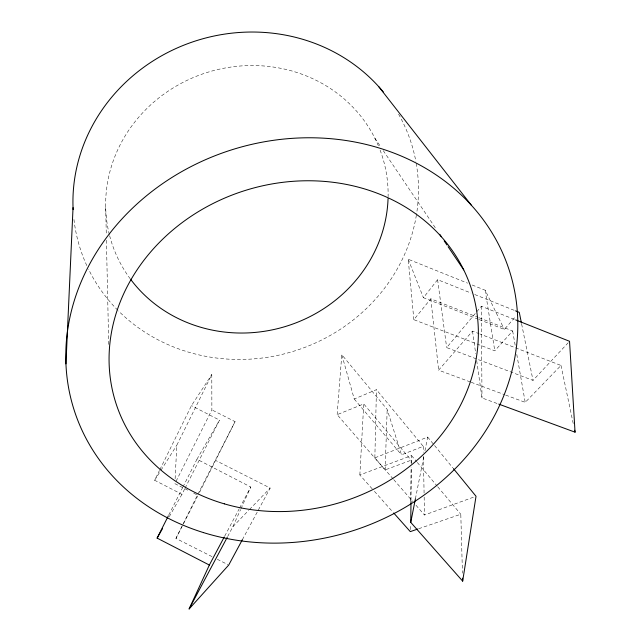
<?xml version="1.0" encoding="UTF-8"?>
<svg xmlns="http://www.w3.org/2000/svg" width="641" height="641" viewBox="0 0 641 641"><rect width="100%" height="100%" fill="white"/><g stroke="black" fill="none" stroke-linecap="round" stroke-linejoin="round"><path stroke-width="0.48" stroke-dasharray="3.21 2.4" d="M410.32 529.634L410.384 524.675M410.673 500.869L411.089 467.145M411.137 463.179L411.169 460.198L363.735 403.926L337.15 414.647L385.137 469.909L411.169 460.198M411.001 500.445L411.402 467.553M411.45 463.571L411.546 455.599L359.849 474.965L373.783 490.621M393.133 478.923L374.849 457.866L376.435 389.664L354.233 399.006L341.789 354.721L387.18 409.439L401.498 454.822L423.228 446.328L376.435 389.664M385.137 469.909L387.18 409.439M175.121 478.723L176.828 445.175L211.794 374.552L211.875 409.879L175.77 481.88M359.849 474.965L363.735 403.926M337.15 414.647L341.789 354.721M415.408 498.834L423.965 455.695M424.935 450.791L427.659 437.066L374.849 457.866M227.683 536.469L232.859 526.742L240.591 509.587M241 508.69L250.767 487.016L196.963 459.236L183.086 486.711M184.632 489.051L181.956 494.355L154.649 480.261L159.465 470.486M159.905 469.597L191.459 405.633L211.794 374.552M199.519 492.408L235.063 421.634L211.875 409.879M212.011 556.612L175.938 538.424L197.452 495.06L193.109 492.873M168.759 515.06L182.637 487.593M185.081 488.17L219.526 420.127L191.459 405.633M197.901 494.179L235.063 421.634M175.938 538.424L197.708 495.95M224.711 536.116L239.133 508.938M239.598 508.065L250.767 487.016M242.386 539.674L270.173 488.049L215.849 460.55M169.288 516.654L181.956 494.355M196.963 459.236L219.526 420.127M154.649 480.261L160.458 471.071M160.987 470.238L176.828 445.175M478.29 319.226L423.421 297.688L437.611 279.684L471.015 293.041M479.172 317.8L512.656 330.964L494.772 350.811L413.846 319.691L430.8 298.786L478.242 317.431M568.19 342.743L533.008 380.393L446.665 347.606L481.351 306.278L514.771 319.547M470.286 381.94L438.628 370.178L472.513 331.133L479.027 333.657M479.22 319.595L504.323 329.45L516.021 316.061M232.859 526.742L248.748 510.26M249.445 509.547L270.173 488.049M505.669 395.088L525.219 402.356L560.987 365.466L479.965 334.017M415.993 505.252L424.486 515.027L474.148 496.951M418.709 528.721L460.799 514.242L462.449 573.15M476.696 360.603L482 397.941L498.746 404.102M471.215 382.284L504.739 394.744M474.725 294.523L515.556 310.853M413.846 319.691L408.213 259.244L467.569 283.146M472.201 285.013L485.189 290.245L504.323 329.45M217.291 559.281L227.843 564.601M174.873 483.659L187.901 490.237M374.448 491.367L393.037 512.239M393.79 479.676L412.732 501.494M354.233 399.006L401.498 454.822M411.546 455.599L416.658 461.688M417.299 462.449L437.13 486.062M437.771 486.823L460.799 514.242M427.659 437.066L433.941 444.75M434.566 445.519L452.786 467.818M374.881 138.192L381.026 147.302M383.262 150.619L436.361 229.31M408.213 259.244L423.421 297.688M560.987 365.466L573.623 425.408M521.622 324.009L533.008 380.393M512.656 330.964L515.236 345.635M516.79 354.433L525.219 402.356M485.189 290.245L494.772 350.811M472.513 331.133L475.718 353.728M437.611 279.684L446.665 347.606M430.8 298.786L438.628 370.178M105.693 207.396L106.31 235.271M106.414 240.255L108.722 344.802M423.228 446.328L423.332 452.306M423.405 456.288L424.086 493.129M424.158 497.112L424.486 515.027M481.351 306.278L482 397.941M416.209 163.327A173.719 162.71 -17.3 0 1 416.538 214.142M416.378 215.128A173.719 162.71 -17.3 0 1 295.749 350.571A173.719 162.71 -17.3 0 1 118.537 310.989M117.832 310.284A173.719 162.71 -17.3 0 1 88.498 269.172M86.799 265.59A173.719 162.71 -17.3 0 1 73.747 217.668M398.606 114.178A173.719 162.71 -17.3 0 1 415.865 161.404M380.097 150.09A142.022 132.919 -17.4 0 1 388.101 196.675M130.259 278.835A142.022 132.919 -17.4 0 1 109.587 235.511M109.347 234.566A142.022 132.919 -17.4 0 1 205.272 73.05A142.022 132.919 -17.4 0 1 378.615 146.364"/><path stroke-width="0.96" d="M453.411 468.587L476.023 496.27L462.674 581.139L410.745 522.367L410.993 501.438M65.951 363.888L73.042 207.62M410.745 522.367L415.408 498.834M242.386 539.674L228.725 565.042L189.127 608.95L209.351 565.05L224.246 536.99M209.351 565.05L157.117 538.103L168.311 515.949M189.127 608.95L227.218 537.35M157.117 538.103L162.477 528.665M417.78 529.041L410.296 531.621L393.702 512.984M498.746 404.102L575.049 432.178L569.545 341.292L515.701 319.915M515.556 310.853L519.266 312.343L521.429 323.032M378.815 86.743L471.335 205.184M439.718 234.277L441.393 236.761M444.189 240.904L446.977 245.046M448.099 246.705L463.747 269.893M574.648 430.247L575.049 432.178M462.594 578.142L462.674 581.139M73.13 209.623A173.719 162.71 -17.3 0 1 186.755 44.037A173.719 162.71 -17.3 0 1 383.374 92.032M388.053 198.646A142.022 132.919 -17.4 0 1 286.848 326.053A142.022 132.919 -17.4 0 1 130.852 279.628M203.526 532.615A228.517 199.864 -17.7 0 0 516.117 300.148A228.517 199.864 -17.7 0 0 155.747 188.55A228.517 199.864 -17.7 0 0 203.526 532.615M224.342 503.858A186.707 163.078 -17.7 0 0 476.6 310.548A186.707 163.078 -17.7 0 0 180.217 224.07A186.707 163.078 -17.7 0 0 224.342 503.858"/></g></svg>
